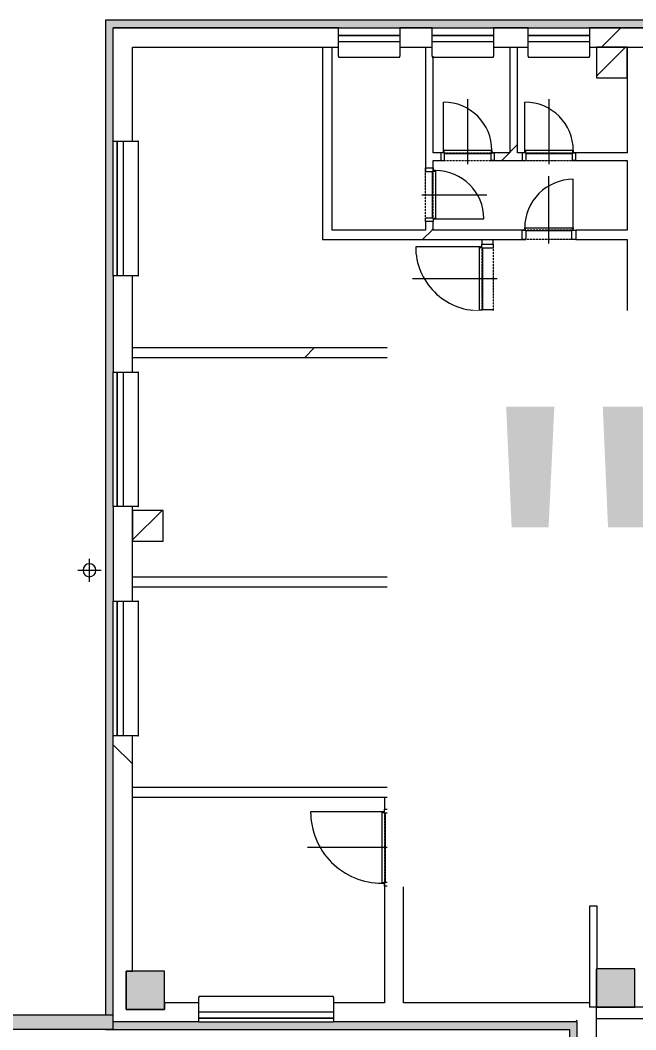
# Model space of a CAD drawing. Header units: millimetres. Extents: x -2861 to 222032, y -45352 to 20466.
# Drawn here: x 101659 to 109674, y -4239 to 8910 of the extents above; entities that cross this region are included whole.
import ezdxf

# ---------------------------------------------------------------- set-up
doc = ezdxf.new("R2010")
doc.units = ezdxf.units.MM
doc.linetypes.add('Čerchovaná se dvěma tečkami', pattern=[2.59, 1, -0.53, 0, -0.53, 0, -0.53])
for name, color, linetype, lineweight in [('A-DOOR', 31, 'Continuous', 13), ('A-DOOR-FRAM', 31, 'Continuous', 25), ('A-GENM', 13, 'Continuous', 13), ('A-GLAZ', 151, 'Continuous', 13), ('A-WALL', 113, 'Continuous', 13), ('A-WALL-PATT', 111, 'Continuous', 35), ('G-ANNO-TEXT', 231, 'Continuous', 9), ('P-PIPE', 3, 'Continuous', 13), ('P-PIPE-CNTR', 3, 'Continuous', 13), ('S-COLS', 52, 'Continuous', 13)]:
    doc.layers.add(name, color=color, linetype=linetype, lineweight=lineweight)
doc.styles.add('Arial_3', font='arial.ttf', dxfattribs={"height": 5000})
pattern_1 = [(45, (92359, 0), (-4242.6, 4242.6), [])]
pattern_2 = [(45, (92359, 0), (-7184, 7184), []), (45, (95233, 0), (-7184, 7184), []), (45, (100980, 0), (-4310.5, 10058), [4064, -2032, 67, -1965])]
pattern_3 = [(45, (92359, 0), (-7184.2, 7184.2), []), (45, (95233, -3e-12), (-7184.2, 7184.2), []), (45, (100980, -8e-12), (-4310.5, 10058), [4064, -2032, 67, -1965])]

# ---------------------------------------------------------------- blocks, each defined once
blk = doc.blocks.new('OKNO_2k_ - OKNO_2k_1750 x 1750-1963716-Mapka _ závislý 7')
at = {"layer": 'A-GLAZ', "lineweight": 9}
for p, q in [((-875, 126), (875, 126)), ((-875, 75), (-875, 126)), ((875, 75), (-875, 75)), ((-875, 75), (875, 75)), ((-875, -5), (-875, 75)), ((875, 126), (875, 75)), ((875, 75), (875, -5)), ((875, -5), (-875, -5))]:
    blk.add_line(p, q, dxfattribs=at)
blk = doc.blocks.new('OKNO_1k - OKNO_1k_800x900-2034288-Mapka _ závislý 7')
at = {"layer": 'A-GLAZ', "lineweight": 9}
for p, q in [((-400, 126), (400, 126)), ((-400, 25), (-400, 126)), ((400, 25), (-400, 25)), ((-400, 25), (400, 25)), ((-400, -55), (-400, 25)), ((400, 126), (400, 25)), ((400, 25), (400, -55)), ((400, -55), (-400, -55))]:
    blk.add_line(p, q, dxfattribs=at)
blk = doc.blocks.new('parapet s nosem_vnitní - parapet s nosem_vnitní-1280353-Mapka _ závislý 7')
at = {"layer": 'A-GENM', "lineweight": 9}
for p, q in [((-400, -190), (-400, 0)), ((400, 0), (400, -190)), ((-400, -190), (-400, -200)), ((-400, -200), (400, -200)), ((-400, -200), (400, -200)), ((400, -200), (400, -190))]:
    blk.add_line(p, q, dxfattribs=at)
blk = doc.blocks.new('OKNO_1k - OKNO_1k_800x900-2034289-Mapka _ závislý 7')
at = {"layer": 'A-GLAZ', "lineweight": 9}
for p, q in [((-400, 126), (400, 126)), ((-400, 25), (-400, 126)), ((400, 25), (-400, 25)), ((-400, 25), (400, 25)), ((-400, -55), (-400, 25)), ((400, 126), (400, 25)), ((400, 25), (400, -55)), ((400, -55), (-400, -55))]:
    blk.add_line(p, q, dxfattribs=at)
blk = doc.blocks.new('Betonový čtvercový sloup - 400 x 400-V125-Mapka _ závislý 7')
at = {"layer": 'S-COLS', "lineweight": 9}
h = blk.add_hatch(dxfattribs=at)
h.set_pattern_fill('FP_140', color=256, style=0, pattern_type=2)
h.set_pattern_definition([(45, (-16971, -2366), (-7184, 7184), []), (45, (-14098, -2366), (-7184, 7184), []), (45, (-8350, -2366), (-4311, 10058), [4064, -2032, 67, -1965])])
h.paths.add_polyline_path([(-200, -200), (200, -200), (200, 200), (-200, 200)])
for p, q in [((200, 200), (-200, 200)), ((-200, 200), (-200, -200)), ((200, -200), (200, 200)), ((-200, -200), (200, -200))]:
    blk.add_line(p, q, dxfattribs=at)
blk = doc.blocks.new('parapet s nosem_vnitní - parapet s nosem_vnitní-1501804-Mapka _ závislý 7')
at = {"layer": 'A-GENM', "lineweight": 9}
for p, q in [((-875, -190), (-875, 0)), ((875, 0), (875, -190)), ((-875, -190), (-875, -200)), ((-875, -200), (875, -200)), ((-875, -200), (875, -200)), ((875, -200), (875, -190))]:
    blk.add_line(p, q, dxfattribs=at)
blk = doc.blocks.new('DVERE_1k_oblozka - DD03_01_800x1970_koupelna-1549494-Mapka _ závislý 7')
at = {"layer": 'A-DOOR', "lineweight": 9}
for p, q in [((-450, 78), (-400, 78)), ((-450, -72), (-450, 78)), ((-400, 78), (-400, -72)), ((0, 128), (0, -972)), ((400, 78), (450, 78)), ((400, -72), (400, 78)), ((450, 78), (450, -72)), ((-400, -72), (-450, -72)), ((-415, -72), (-415, -932)), ((-415, -87), (-400, -87)), ((-415, -102), (-415, -87)), ((415, -102), (-415, -102)), ((-400, -62), (400, -62)), ((305, -102), (-305, -102)), ((450, -72), (400, -72)), ((400, -87), (415, -87)), ((415, -102), (415, -72)), ((415, -87), (415, -102))]:
    blk.add_line(p, q, dxfattribs=at)
at = {"layer": 'A-DOOR', "linetype": 'Čerchovaná se dvěma tečkami', "lineweight": 9}
for p, q in [((-400, 78), (400, 78)), ((-400, -72), (400, -72))]:
    blk.add_line(p, q, dxfattribs=at)
at = {"layer": 'A-DOOR', "lineweight": 9}
blk.add_arc((-415, -102), 830, 270, 0, dxfattribs=at)
at = {"layer": 'A-DOOR-FRAM', "lineweight": 9}
for p, q in [((-450, 78), (-400, 78)), ((-400, 78), (-400, -72)), ((400, -72), (400, 78)), ((450, 78), (400, 78)), ((-400, -72), (-450, -72)), ((400, -72), (450, -72))]:
    blk.add_line(p, q, dxfattribs=at)
blk = doc.blocks.new('DVERE_1k_oblozka - DD03_01_600x1970_koupelna-1940558-Mapka _ závislý 7')
at = {"layer": 'A-DOOR', "lineweight": 9}
for p, q in [((-350, 65), (-300, 65)), ((-350, -60), (-350, 65)), ((-300, 65), (-300, -60)), ((0, 115), (0, -760)), ((300, 65), (350, 65)), ((300, -60), (300, 65)), ((350, 65), (350, -60)), ((-300, -60), (-350, -60)), ((-315, -60), (-315, -720)), ((-315, -75), (-300, -75)), ((-315, -90), (-315, -75)), ((315, -90), (-315, -90)), ((-300, -50), (300, -50)), ((205, -90), (-205, -90)), ((350, -60), (300, -60)), ((300, -75), (315, -75)), ((315, -90), (315, -60)), ((315, -75), (315, -90))]:
    blk.add_line(p, q, dxfattribs=at)
at = {"layer": 'A-DOOR', "linetype": 'Čerchovaná se dvěma tečkami', "lineweight": 9}
for p, q in [((-300, 65), (300, 65)), ((-300, -60), (300, -60))]:
    blk.add_line(p, q, dxfattribs=at)
at = {"layer": 'A-DOOR', "lineweight": 9}
blk.add_arc((-315, -90), 630, 270, 0, dxfattribs=at)
at = {"layer": 'A-DOOR-FRAM', "lineweight": 9}
for p, q in [((-350, 65), (-300, 65)), ((-300, 65), (-300, -60)), ((300, -60), (300, 65)), ((350, 65), (300, 65)), ((-300, -60), (-350, -60)), ((300, -60), (350, -60))]:
    blk.add_line(p, q, dxfattribs=at)
blk = doc.blocks.new('DVERE_1k_oblozka - DD03_01_600x1970_koupelna-1549500-Mapka _ závislý 7')
at = {"layer": 'A-DOOR', "lineweight": 9}
for p, q in [((-315, 47), (-315, 707)), ((0, -103), (0, 747)), ((-300, 47), (-350, 47)), ((-350, 47), (-350, -53)), ((315, 77), (-315, 77)), ((-315, 77), (-315, 62)), ((-315, 62), (-300, 62)), ((-300, -53), (-300, 47)), ((-300, 37), (300, 37)), ((205, 77), (-205, 77)), ((300, 62), (315, 62)), ((350, 47), (300, 47)), ((300, 47), (300, -53)), ((315, 62), (315, 77)), ((315, 77), (315, 47)), ((350, -53), (350, 47)), ((-350, -53), (-300, -53)), ((300, -53), (350, -53))]:
    blk.add_line(p, q, dxfattribs=at)
at = {"layer": 'A-DOOR', "linetype": 'Čerchovaná se dvěma tečkami', "lineweight": 9}
for p, q in [((-300, 47), (300, 47)), ((-300, -53), (300, -53))]:
    blk.add_line(p, q, dxfattribs=at)
at = {"layer": 'A-DOOR', "lineweight": 9}
blk.add_arc((-315, 77), 630, 360, 90, dxfattribs=at)
at = {"layer": 'A-DOOR-FRAM', "lineweight": 9}
for p, q in [((-300, 47), (-350, 47)), ((-300, -53), (-300, 47)), ((300, 47), (300, -53)), ((300, 47), (350, 47)), ((-350, -53), (-300, -53)), ((350, -53), (300, -53))]:
    blk.add_line(p, q, dxfattribs=at)
blk = doc.blocks.new('DVERE_1k_oblozka - DD03_01_600x1970_koupelna-1549499-Mapka _ závislý 7')
at = {"layer": 'A-DOOR', "lineweight": 9}
for p, q in [((-350, 53), (-300, 53)), ((-350, -47), (-350, 53)), ((-300, 53), (-300, -47)), ((0, 103), (0, -747)), ((300, 53), (350, 53)), ((300, -47), (300, 53)), ((350, 53), (350, -47)), ((-300, -47), (-350, -47)), ((-315, -47), (-315, -707)), ((-315, -62), (-300, -62)), ((-315, -77), (-315, -62)), ((315, -77), (-315, -77)), ((-300, -37), (300, -37)), ((205, -77), (-205, -77)), ((350, -47), (300, -47)), ((300, -62), (315, -62)), ((315, -77), (315, -47)), ((315, -62), (315, -77))]:
    blk.add_line(p, q, dxfattribs=at)
at = {"layer": 'A-DOOR', "linetype": 'Čerchovaná se dvěma tečkami', "lineweight": 9}
for p, q in [((-300, 53), (300, 53)), ((-300, -47), (300, -47))]:
    blk.add_line(p, q, dxfattribs=at)
at = {"layer": 'A-DOOR', "lineweight": 9}
blk.add_arc((-315, -77), 630, 270, 0, dxfattribs=at)
at = {"layer": 'A-DOOR-FRAM', "lineweight": 9}
for p, q in [((-350, 53), (-300, 53)), ((-300, 53), (-300, -47)), ((300, -47), (300, 53)), ((350, 53), (300, 53)), ((-300, -47), (-350, -47)), ((300, -47), (350, -47))]:
    blk.add_line(p, q, dxfattribs=at)
blk = doc.blocks.new('DVERE_1k_oblozka - DD03_01_800x1970_koupelna-1941344-Mapka _ závislý 7')
at = {"layer": 'A-DOOR', "lineweight": 9}
for p, q in [((0, 178), (0, -1022)), ((-450, 128), (-400, 128)), ((-450, -122), (-450, 128)), ((-400, 128), (-400, -122)), ((400, 128), (450, 128)), ((400, -122), (400, 128)), ((450, 128), (450, -122)), ((-400, -122), (-450, -122)), ((-415, -122), (-415, -982)), ((-400, -112), (400, -112)), ((450, -122), (400, -122)), ((415, -152), (415, -122)), ((-415, -137), (-400, -137)), ((-415, -152), (-415, -137)), ((415, -152), (-415, -152)), ((305, -152), (-305, -152)), ((400, -137), (415, -137)), ((415, -137), (415, -152))]:
    blk.add_line(p, q, dxfattribs=at)
at = {"layer": 'A-DOOR', "linetype": 'Čerchovaná se dvěma tečkami', "lineweight": 9}
for p, q in [((-400, 128), (400, 128)), ((-400, -122), (400, -122))]:
    blk.add_line(p, q, dxfattribs=at)
at = {"layer": 'A-DOOR', "lineweight": 9}
blk.add_arc((-415, -152), 830, 270, 0, dxfattribs=at)
at = {"layer": 'A-DOOR-FRAM', "lineweight": 9}
for p, q in [((-450, 128), (-400, 128)), ((-400, 128), (-400, -122)), ((400, -122), (400, 128)), ((450, 128), (400, 128)), ((-400, -122), (-450, -122)), ((400, -122), (450, -122))]:
    blk.add_line(p, q, dxfattribs=at)
blk = doc.blocks.new('DVERE_1k_oblozka - DD03_01_900x1970-1941784-Mapka _ závislý 7')
at = {"layer": 'A-DOOR', "lineweight": 9}
for p, q in [((0, 178), (0, -1122)), ((-500, 128), (-450, 128)), ((-500, -122), (-500, 128)), ((-450, 128), (-450, -122)), ((450, 128), (500, 128)), ((450, -122), (450, 128)), ((500, 128), (500, -122)), ((-450, -122), (-500, -122)), ((-465, -122), (-465, -1082)), ((-450, -112), (450, -112)), ((500, -122), (450, -122)), ((465, -152), (465, -122)), ((-465, -137), (-450, -137)), ((-465, -152), (-465, -137)), ((465, -152), (-465, -152)), ((355, -152), (-355, -152)), ((450, -137), (465, -137)), ((465, -137), (465, -152))]:
    blk.add_line(p, q, dxfattribs=at)
at = {"layer": 'A-DOOR', "linetype": 'Čerchovaná se dvěma tečkami', "lineweight": 9}
for p, q in [((-450, 128), (450, 128)), ((-450, -122), (450, -122))]:
    blk.add_line(p, q, dxfattribs=at)
at = {"layer": 'A-DOOR', "lineweight": 9}
blk.add_arc((-465, -152), 930, 270, 0, dxfattribs=at)
at = {"layer": 'A-DOOR-FRAM', "lineweight": 9}
for p, q in [((-500, 128), (-450, 128)), ((-450, 128), (-450, -122)), ((450, -122), (450, 128)), ((500, 128), (450, 128)), ((-450, -122), (-500, -122)), ((450, -122), (500, -122))]:
    blk.add_line(p, q, dxfattribs=at)
blk = doc.blocks.new('DVERE_1k_oblozka - DD03_01_800x1970_koupelna-2042788-Mapka _ závislý 7')
at = {"layer": 'A-DOOR', "lineweight": 9}
for p, q in [((0, -78), (0, 922)), ((-415, 22), (-415, 882)), ((-400, 22), (-450, 22)), ((-450, 22), (-450, -28)), ((415, 52), (-415, 52)), ((-415, 52), (-415, 37)), ((-415, 37), (-400, 37)), ((-400, -28), (-400, 22)), ((-400, 12), (400, 12)), ((305, 52), (-305, 52)), ((400, 37), (415, 37)), ((450, 22), (400, 22)), ((400, 22), (400, -28)), ((415, 37), (415, 52)), ((415, 52), (415, 22)), ((450, -28), (450, 22)), ((-450, -28), (-400, -28)), ((400, -28), (450, -28))]:
    blk.add_line(p, q, dxfattribs=at)
at = {"layer": 'A-DOOR', "linetype": 'Čerchovaná se dvěma tečkami', "lineweight": 9}
for p, q in [((-400, 22), (400, 22)), ((-400, -28), (400, -28))]:
    blk.add_line(p, q, dxfattribs=at)
at = {"layer": 'A-DOOR', "lineweight": 9}
blk.add_arc((-415, 52), 830, 360, 90, dxfattribs=at)
at = {"layer": 'A-DOOR-FRAM', "lineweight": 9}
for p, q in [((-400, 22), (-450, 22)), ((-400, -28), (-400, 22)), ((400, 22), (400, -28)), ((400, 22), (450, 22)), ((-450, -28), (-400, -28)), ((450, -28), (400, -28))]:
    blk.add_line(p, q, dxfattribs=at)

msp = doc.modelspace()

# ---------------------------------------------------------------- hatches: boundary and pattern name
at = {"layer": 'A-WALL-PATT', "lineweight": 9}
h = msp.add_hatch(color=256, dxfattribs=at)
h.paths.add_polyline_path([(118791.2, 8810.3), (118791.2, 8910.3), (113261.9, 8910.3), (113261.9, 8810.3), (118691.2, 8810.3)])
h.paths.add_polyline_path([(102771.2, 8810.3), (111461.9, 8810.3), (111461.9, 8910.3), (102771.2, 8910.3)])
for color, points in [(256, [(102771.2, -4049.7), (102871.2, -4049.7), (102871.2, 8810.3), (102771.2, 8810.3), (102771.2, -3886.1)]), (256, [(102871.2, -4229.7), (102871.2, -4049.7), (101565.6, -4049.7), (101566.7, -4229.7), (102771.2, -4229.7)]), (256, [(107686.9, -4236.1), (108811.9, -4229.7), (108811.9, -4136.1), (102871.2, -4136.1), (102871.2, -4236.1), (103579.3, -4236.1)]), (41, [(108811.9, -16143.3), (108911.9, -16143.3), (108911.9, -4136.1), (108811.9, -4136.1), (108811.9, -14722.4)])]:
    msp.add_hatch(color=color, dxfattribs=at).paths.add_polyline_path(points)
h = msp.add_hatch(dxfattribs=at)
h.set_pattern_fill('FP_91', color=256, angle=-315, style=0, pattern_type=2)
h.set_pattern_definition([(225, (109478, 8810), (5747.4, -5747.4), []), (180, (100320, 6118), (-5747.4, -5747.4), [1016, -10478.7]), (225, (99304, 6118), (5747.4, -5747.4), [1016, -7112]), (270, (98586, 5400), (5747.4, -5747.4), [1016, -10478.7]), (315, (98586, 4384), (5747.4, 5747.4), [1016, -7112]), (180, (100320, 3665.3), (-5747.4, -5747.4), [1016, -10478.7]), (225, (101039, 4384), (5747.4, -5747.4), [1016, -7112]), (270, (101038.7, 5400), (5747.4, -5747.4), [1016, -10478.7]), (315, (100320, 6118), (5747.4, 5747.4), [1016, -7112]), (225, (97657, 2736.5), (5747.4, -5747.4), [2032, -6096])])
h.paths.add_polyline_path([(118441.2, 8560.3), (118691.2, 8560.3), (118691.2, 8810.3), (116402.6, 8810.3), (116402.6, 8560.3), (116824.8, 8560.3)])
h.paths.add_polyline_path([(103121.2, 8560.3), (105801.7, 8560.3), (105801.7, 8810.3), (102871.2, 8810.3), (102871.2, 8560.3)])
h.paths.add_polyline_path([(107021.7, 8560.3), (107021.7, 8810.3), (106601.7, 8810.3), (106601.7, 8560.3), (106936.3, 8560.3)])
h.paths.add_polyline_path([(114126.3, 8560.3), (115602.6, 8560.3), (115602.6, 8810.3), (113261.9, 8810.3), (113261.9, 8560.3)])
h.paths.add_polyline_path([(107821.7, 8560.3), (108271.7, 8577.6), (108271.7, 8810.3), (107821.7, 8810.3), (107821.7, 8604.7)])
h.paths.add_polyline_path([(109071.7, 8560.3), (111461.9, 8560.3), (111461.9, 8810.3), (109071.7, 8810.3), (109071.7, 8630.3)])
h = msp.add_hatch(dxfattribs=at)
h.set_pattern_fill('FP_90', color=256, angle=45, style=0, pattern_type=2)
h.set_pattern_definition([(315, (102871, -536.6), (5747.4, 5747.4), []), (270, (105563.3, -9694.5), (5747.4, -5747.4), [1016, -10478.7]), (315, (105563, -10710.5), (5747.4, 5747.4), [1016, -7112]), (0, (106282, -11429), (5747.4, 5747.4), [1016, -10478.7]), (45, (107298, -11429), (-5747.4, 5747.4), [1016, -7112]), (270, (108016, -9694.5), (5747.4, -5747.4), [1016, -10478.7]), (315, (107298, -8976), (5747.4, 5747.4), [1016, -7112]), (0, (106282, -8976), (5747.4, 5747.4), [1016, -10478.7]), (45, (105563, -9694.5), (-5747.4, 5747.4), [1016, -7112]), (315, (108945, -12358), (5747.4, 5747.4), [2032, -6096])])
h.paths.add_polyline_path([(102871.2, -3886.1), (103037.7, -3886.1), (103037.7, -3474), (103121.2, -3474), (103121.2, -408.1), (102871.2, -408.1), (102871.2, -3474)])
h.paths.add_polyline_path([(103001.2, 1341.9), (103121.2, 1341.9), (103119, 2577.8), (102871.2, 2577.8), (102871.2, 1341.9), (102921.2, 1341.9)])
h.paths.add_polyline_path([(103046.5, 4327.8), (103121.2, 4327.8), (103121.2, 5582.8), (102871.2, 5582.8), (102871.2, 4327.8), (103001.2, 4327.8)])
h.paths.add_polyline_path([(102921.2, 7332.8), (103121.2, 7332.8), (103121.2, 8560.3), (102871.2, 8560.3), (102871.2, 7332.8)])
h = msp.add_hatch(dxfattribs=at)
h.set_pattern_fill('FP_73', color=256, style=0, pattern_type=2)
h.set_pattern_definition(pattern_1)
h.paths.add_polyline_path([(106936.3, 6177.3), (107036.3, 6177.3), (107036.3, 6287.3), (106936.3, 6287.3)])
h.paths.add_polyline_path([(106936.3, 6987.3), (107036.3, 6987.3), (107021.7, 8560.3), (106936.3, 8560.3), (106936.3, 7987.6)])
h = msp.add_hatch(dxfattribs=at)
h.set_pattern_fill('FP_73', color=256, style=0, pattern_type=2)
h.set_pattern_definition(pattern_1)
h.paths.add_polyline_path([(108134.8, 7183.7), (108134.8, 8560.3), (108034.8, 8560.3), (108034.8, 7183.7)])
h = msp.add_hatch(dxfattribs=at)
h.set_pattern_fill('FP_73', color=256, style=0, pattern_type=2)
h.set_pattern_definition(pattern_1)
h.paths.add_polyline_path([(108194.8, 7083.7), (108194.8, 7183.7), (107834.8, 7183.7), (107834.8, 7083.7)])
h.paths.add_polyline_path([(107036.3, 7083.7), (107134.8, 7083.7), (107134.8, 7183.7), (107036.3, 7183.7)])
h.paths.add_polyline_path([(109560.5, 7083.7), (109560.5, 7183.7), (108894.8, 7183.7), (108894.8, 7083.7)])
h = msp.add_hatch(dxfattribs=at)
h.set_pattern_fill('FP_73', color=256, style=0, pattern_type=2)
h.set_pattern_definition(pattern_1)
h.paths.add_polyline_path([(108192.8, 6052.3), (108192.8, 6177.3), (105593.8, 6177.3), (105593.8, 6052.3), (107817.8, 6052.3)])
h.paths.add_polyline_path([(108892.8, 6052.3), (109560.5, 6052.3), (109560.5, 6177.3), (108892.8, 6177.3)])
h = msp.add_hatch(dxfattribs=at)
h.set_pattern_fill('FP_152', color=256, angle=45, style=0, pattern_type=2)
h.set_pattern_definition([(135, (107818, 4856), (-5747, -5747), []), (90, (105125.6, 14014), (-5747.4, 5747.4), [1016, -10478.7]), (135, (105126, 15030), (-5747.4, -5747.4), [1016, -7112]), (180, (104407, 15748.4), (-5747.4, -5747.4), [1016, -10478.7]), (225, (103391, 15748), (5747.4, -5747.4), [1016, -7112]), (90, (102673, 14014), (-5747.4, 5747.4), [1016, -10478.7]), (135, (103391, 13295.5), (-5747.4, -5747.4), [1016, -7112]), (180, (104407, 13295.5), (-5747.4, -5747.4), [1016, -10478.7]), (225, (105126, 14014), (5747.4, -5747.4), [1016, -7112]), (135, (101744, 16677), (-5747.4, -5747.4), [2032, -6096])])
h.paths.add_polyline_path([(107567.8, -1083.3), (107817.8, -1083.3), (107817.8, 1.7), (107567.8, 1.7)])
h.paths.add_polyline_path([(107567.8, 901.7), (107817.8, 901.7), (107817.8, 3076.7), (107567.8, 3076.7), (107567.8, 1174.6)])
h.paths.add_polyline_path([(107686.9, 3976.7), (107817.8, 3976.7), (107817.8, 5048), (107567.8, 5048), (107567.8, 3976.7)])
h = msp.add_hatch(dxfattribs=at)
h.set_pattern_fill('FP_73', color=256, style=0, pattern_type=2)
h.set_pattern_definition(pattern_1)
h.paths.add_polyline_path([(103121.2, 4519.2), (107567.8, 4519.2), (107567.8, 4644.2), (103121.2, 4644.2)])
h = msp.add_hatch(dxfattribs=at)
h.set_pattern_fill('FP_78', color=256, angle=45, style=0, pattern_type=2)
h.set_pattern_definition([(45, (92359, 0), (-7184, 7184), []), (45, (95233, -3e-12), (-7184, 7184), []), (45, (100980, -7e-12), (-4311, 10058), [4064, -2032, 67, -1965])])
h.paths.add_polyline_path([(109037.8, -1150.8), (109087.8, -1150.8), (109087.8, 2919.2), (109037.8, 2919.2), (109037.8, 1174.6)])
h = msp.add_hatch(dxfattribs=at)
h.set_pattern_fill('FP_79', color=256, angle=45, style=0, pattern_type=2)
h.set_pattern_definition(pattern_3)
h.paths.add_polyline_path([(120972.6, 2869.2), (121582.6, 2869.2), (121582.6, 2919.2), (120972.6, 2919.2)])
h.paths.add_polyline_path([(109087.8, 2869.2), (111722, 2869.2), (111722, 2919.2), (109087.8, 2919.2)])
h.paths.add_polyline_path([(117884.1, 2869.2), (117884.1, 2919.2), (116824.1, 2919.2), (116824.1, 2869.2), (117389.1, 2869.2)])
h.paths.add_polyline_path([(119972.6, 2869.2), (119972.6, 2919.2), (118884.1, 2919.2), (118884.1, 2869.2), (119469.1, 2869.2)])
h.paths.add_polyline_path([(114652, 2869.2), (115824.1, 2869.2), (115824.1, 2919.2), (114652, 2919.2)])
h.paths.add_polyline_path([(112622, 2869.2), (113752, 2869.2), (113752, 2919.2), (112622, 2919.2)])
h = msp.add_hatch(dxfattribs=at)
h.set_pattern_fill('FP_79', color=256, angle=45, style=0, pattern_type=2)
h.set_pattern_definition(pattern_3)
h.paths.add_polyline_path([(109087.8, -1200.8), (109087.8, -1150.8), (108937.8, -1150.8), (108937.8, -1200.8), (109037.8, -1200.8)])
h.paths.add_polyline_path([(107817.8, -1200.8), (108037.8, -1200.8), (108037.8, -1150.8), (107817.8, -1150.8)])
h = msp.add_hatch(dxfattribs=at)
h.set_pattern_fill('FP_153', color=256, angle=45, style=0, pattern_type=2)
h.set_pattern_definition([(135, (106650, 326.5), (-5747, -5747), []), (90, (103958, 9484.4), (-5747.4, 5747.4), [1016, -10478.7]), (135, (103958, 10500), (-5747.4, -5747.4), [1016, -7112]), (180, (103239.7, 11219), (-5747.4, -5747.4), [1016, -10478.7]), (225, (102224, 11219), (5747.4, -5747.4), [1016, -7112]), (90, (101505, 9484.4), (-5747.4, 5747.4), [1016, -10478.7]), (135, (102224, 8766), (-5747.4, -5747.4), [1016, -7112]), (180, (103239.7, 8766), (-5747.4, -5747.4), [1016, -10478.7]), (225, (103958, 9484), (5747.4, -5747.4), [1016, -7112]), (135, (100576.4, 12148), (-5747.4, -5747.4), [2032, -6096])])
h.paths.add_polyline_path([(106650.3, -3886.1), (106650.3, -2365.8), (106400.3, -2365.8), (106400.3, -3886.1)])
h.paths.add_polyline_path([(106400.3, -1365.8), (106650.3, -1365.8), (106650.3, -1208.3), (106400.3, -1208.3)])
h = msp.add_hatch(dxfattribs=at)
h.set_pattern_fill('FP_89', color=256, angle=45, style=0, pattern_type=2)
h.set_pattern_definition([(45, (108890, -4136), (-5747, 5747), []), (8e-14, (118048, -1444), (5747.4, 5747.4), [1016, -10478.7]), (45, (119064, -1444), (-5747.4, 5747.4), [1016, -7112]), (90, (119782.6, -725.6), (-5747.4, 5747.4), [1016, -10478.7]), (135, (119783, 290.4), (-5747.4, -5747.4), [1016, -7112]), (8e-14, (118048, 1009), (5747.4, 5747.4), [1016, -10478.7]), (45, (117330, 290.4), (-5747.4, 5747.4), [1016, -7112]), (90, (117330, -725.6), (-5747.4, 5747.4), [1016, -10478.7]), (135, (118048, -1444), (-5747.4, -5747.4), [1016, -7112]), (45, (120711.4, 1938), (-5747.4, 5747.4), [2032, -6096])])
h.paths.add_polyline_path([(108811.9, -4136.1), (108911.9, -4136.1), (108911.9, -3886.1), (105736.2, -3906.5), (105736.2, -4136.1), (107686.9, -4136.1)])
h.paths.add_polyline_path([(103537.7, -4136.1), (103986.2, -4136.1), (103986.2, -3886.1), (103537.7, -3886.1), (103537.7, -3974), (103037.7, -3974), (103037.7, -3886.1), (102871.2, -3886.1), (102871.2, -4136.1), (103037.7, -4136.1)])
h = msp.add_hatch(dxfattribs=at)
h.set_pattern_fill('FP_80', color=256, angle=45, style=0, pattern_type=2)
h.set_pattern_definition([(315, (108912, -12888), (5747, 5747), []), (270, (111604, -22046.3), (5747.4, -5747.4), [1016, -10478.7]), (315, (111604, -23062), (5747.4, 5747.4), [1016, -7112]), (1e-13, (112322.5, -23781), (5747.4, 5747.4), [1016, -10478.7]), (45, (113338.5, -23781), (-5747.4, 5747.4), [1016, -7112]), (270, (114057, -22046.3), (5747.4, -5747.4), [1016, -10478.7]), (315, (113338.5, -21328), (5747.4, 5747.4), [1016, -7112]), (1e-13, (112322.5, -21328), (5747.4, 5747.4), [1016, -10478.7]), (45, (111604, -22046), (-5747.4, 5747.4), [1016, -7112]), (315, (114986, -24709.6), (5747.4, 5747.4), [2032, -6096])])
h.paths.add_polyline_path([(108911.9, -16143.3), (109161.9, -16143.3), (109161.9, -13593.3), (108911.9, -13593.3), (108911.9, -14722.4)])
h.paths.add_polyline_path([(109041.9, -11193.3), (109161.9, -11193.3), (109142, -9943.3), (108911.9, -9943.3), (108911.9, -11193.3), (108961.9, -11193.3)])
h.paths.add_polyline_path([(109041.9, -7543.3), (109161.9, -7543.3), (109161.9, -3943.4), (109071.9, -3943.4), (109071.9, -3886.1), (108911.9, -3886.1), (108911.9, -7543.3), (108961.9, -7543.3)])
h = msp.add_hatch(dxfattribs=at)
h.set_pattern_fill('FP_73', color=256, style=0, pattern_type=2)
h.set_pattern_definition(pattern_1)
h.paths.add_polyline_path([(113848.3, -4093.4), (115569.5, -4093.4), (115569.5, -3956.1), (109161.9, -3943.4), (109161.9, -4093.4), (111794.5, -4093.4)])
at = {"layer": 'S-COLS', "lineweight": 9}
h = msp.add_hatch(dxfattribs=at)
h.set_pattern_fill('FP_130', color=256, style=0, pattern_type=2)
h.set_pattern_definition(pattern_2)
h.paths.add_polyline_path([(109160.5, 8160.3), (109560.5, 8160.3), (109560.5, 8560.3), (109160.5, 8560.3)])
h = msp.add_hatch(dxfattribs=at)
h.set_pattern_fill('FP_130', color=256, style=0, pattern_type=2)
h.set_pattern_definition(pattern_2)
h.paths.add_polyline_path([(103521.2, 2125.9), (103521.2, 2525.9), (103121.2, 2525.9), (103121.2, 2125.9)])
at = {"layer": 'S-COLS'}
for points in [[(103537.7, -3974), (103537.7, -3474), (103037.7, -3474), (103037.7, -3974), (103121.2, -3974)], [(109171.9, -3943.4), (109661.9, -3943.4), (109661.9, -3443.4), (109161.9, -3443.4), (109161.9, -3943.4)]]:
    msp.add_hatch(color=256, dxfattribs=at).paths.add_polyline_path(points)

# ---------------------------------------------------------------- linework, layer by layer
at = {"layer": 'A-WALL', "lineweight": 9}
for p, q in [((111461.9, 8910.3), (102771.2, 8910.3)), ((102771.2, 8910.3), (102771.2, -4049.7)), ((102871.2, 8810.3), (105801.7, 8810.3)), ((105801.7, 8810.3), (102871.2, 8810.3)), ((102871.2, 7332.8), (102871.2, 8810.3)), ((106601.7, 8810.3), (107021.7, 8810.3)), ((107021.7, 8810.3), (106601.7, 8810.3)), ((107821.7, 8810.3), (108271.7, 8810.3)), ((108271.7, 8810.3), (107821.7, 8810.3)), ((109071.7, 8810.3), (111461.9, 8810.3)), ((111461.9, 8810.3), (109071.7, 8810.3)), ((103121.2, 7332.8), (103121.2, 8560.3)), ((103121.2, 8560.3), (105801.7, 8560.3)), ((105593.8, 8560.3), (105593.8, 6052.3)), ((105718.8, 6177.3), (105718.8, 8560.3)), ((106601.7, 8560.3), (107021.7, 8560.3)), ((106936.3, 8560.3), (106936.3, 6987.3)), ((107821.7, 8560.3), (108271.7, 8560.3)), ((108034.8, 8560.3), (108034.8, 7183.7)), ((108134.8, 7183.7), (108134.8, 8560.3)), ((109071.7, 8560.3), (110980.5, 8560.3)), ((109560.5, 8560.3), (109560.5, 7183.7)), ((107036.3, 7183.7), (107036.3, 8440.3)), ((107134.8, 7183.7), (107036.3, 7183.7)), ((108034.8, 7183.7), (107834.8, 7183.7)), ((108194.8, 7183.7), (108134.8, 7183.7)), ((109560.5, 7183.7), (108894.8, 7183.7)), ((107036.3, 7083.7), (107134.8, 7083.7)), ((107036.3, 6987.3), (107036.3, 7083.7)), ((107834.8, 7083.7), (108194.8, 7083.7)), ((108894.8, 7083.7), (109560.5, 7083.7)), ((109560.5, 7083.7), (109560.5, 6177.3)), ((106936.3, 6287.3), (106936.3, 6177.3)), ((107036.3, 6177.3), (107036.3, 6287.3)), ((105593.8, 6052.3), (108192.8, 6052.3)), ((106936.3, 6177.3), (105718.8, 6177.3)), ((108192.8, 6177.3), (107036.3, 6177.3)), ((107667.8, 6052.3), (107667.8, 5993)), ((107817.8, 5993), (107817.8, 6052.3)), ((109560.5, 6177.3), (108892.8, 6177.3)), ((108892.8, 6052.3), (109560.5, 6052.3)), ((109560.5, 6052.3), (109560.5, 4725.3)), ((102871.2, 5582.8), (102871.2, 4327.8)), ((103121.2, 4327.8), (103121.2, 5582.8)), ((107567.8, 5048), (107567.8, 3976.7)), ((107567.8, 5048), (107817.8, 5048)), ((107667.8, 5093), (107667.8, 5048)), ((107817.8, 3976.7), (107817.8, 5093)), ((107567.8, 4644.2), (103121.2, 4644.2)), ((109560.5, 4725.3), (109685.5, 4725.3)), ((103121.2, 4519.2), (107567.8, 4519.2)), ((107567.8, 3076.7), (107567.8, 901.7)), ((107817.8, 901.7), (107817.8, 3076.7)), ((109037.8, 2919.2), (109037.8, -1150.8)), ((111722, 2919.2), (109037.8, 2919.2)), ((109087.8, -1200.8), (109087.8, 2869.2)), ((109087.8, 2869.2), (111109.8, 2869.2)), ((102871.2, 2577.8), (102871.2, 1341.9)), ((103121.2, 1341.9), (103121.2, 2577.8)), ((107567.8, 1656.7), (103121.2, 1656.7)), ((103121.2, 1531.7), (107567.8, 1531.7)), ((107567.8, 1.7), (107567.8, -1083.3)), ((107817.8, -1208.3), (107817.8, 1.7)), ((102871.2, -4229.7), (102871.2, -408.1)), ((103121.2, -3474), (103121.2, -408.1)), ((107817.8, -1083.3), (103121.2, -1083.3)), ((108037.8, -1150.8), (107817.8, -1150.8)), ((109037.8, -1150.8), (108937.8, -1150.8)), ((103121.2, -1208.3), (107817.8, -1208.3)), ((106400.3, -1208.3), (106400.3, -1365.8)), ((106650.3, -1365.8), (106650.3, -1208.3)), ((107817.8, -1200.8), (108037.8, -1200.8)), ((108937.8, -1200.8), (109087.8, -1200.8)), ((106400.3, -2365.8), (106400.3, -3886.1)), ((106650.3, -3886.1), (106650.3, -2365.8)), ((109171.9, -2628.4), (109071.9, -2628.4)), ((109071.9, -2628.4), (109071.9, -3943.4)), ((109171.9, -3443.4), (109171.9, -2628.4)), ((103037.7, -3974), (103037.7, -3474)), ((103037.7, -3474), (103121.2, -3474)), ((109161.9, -7543.3), (109161.9, -3443.4)), ((109161.9, -3443.4), (109171.9, -3443.4)), ((103986.2, -3886.1), (103537.7, -3886.1)), ((103537.7, -3886.1), (103537.7, -3974)), ((106400.3, -3886.1), (105736.2, -3886.1)), ((109071.9, -3886.1), (106650.3, -3886.1)), ((114974.8, -3943.4), (109071.9, -3943.4)), ((102871.2, -4049.7), (101565.6, -4049.7)), ((103537.7, -3974), (103037.7, -3974)), ((103986.2, -4136.1), (102871.2, -4136.1)), ((108911.9, -4136.1), (105736.2, -4136.1)), ((109161.9, -4093.4), (115569.5, -4093.4)), ((101566.7, -4229.7), (102871.2, -4229.7)), ((102771.2, -4229.7), (102771.2, -4236.1)), ((102771.2, -4236.1), (108811.9, -4236.1))]:
    msp.add_line(p, q, dxfattribs=at)
at = {"layer": 'A-WALL', "color": 2, "lineweight": 9}
for p, q in [((108911.9, -7543.3), (108911.9, -4136.1)), ((108811.9, -4236.1), (108811.9, -16143.3))]:
    msp.add_line(p, q, dxfattribs=at)
at = {"layer": 'P-PIPE', "lineweight": 9}
for start, end in [(0, 180), (180, 360)]:
    msp.add_arc((102561.2, 1746.6), 84.1, start, end, dxfattribs=at)
at = {"layer": 'P-PIPE-CNTR', "lineweight": 9}
for p, q in [((102561.2, 1596.6), (102561.2, 1896.6)), ((102411.2, 1746.6), (102711.2, 1746.6))]:
    msp.add_line(p, q, dxfattribs=at)
at = {"layer": 'S-COLS', "lineweight": 9}
for p, q in [((109560.5, 8560.3), (109160.5, 8560.3)), ((109160.5, 8560.3), (109160.5, 8160.3)), ((109560.5, 8160.3), (109560.5, 8560.3)), ((109160.5, 8160.3), (109560.5, 8160.3)), ((103521.2, 2525.9), (103121.2, 2525.9)), ((103121.2, 2525.9), (103121.2, 2125.9)), ((103521.2, 2125.9), (103521.2, 2525.9)), ((103121.2, 2125.9), (103521.2, 2125.9)), ((103121.2, -3474), (103037.7, -3474)), ((103037.7, -3474), (103037.7, -3886.1)), ((103537.7, -3474), (103121.2, -3474)), ((103537.7, -3886.1), (103537.7, -3474)), ((109171.9, -3443.4), (109161.9, -3443.4)), ((109161.9, -3443.4), (109161.9, -3943.4)), ((109661.9, -3443.4), (109171.9, -3443.4)), ((109661.9, -3943.4), (109661.9, -3443.4)), ((103037.7, -3886.1), (103037.7, -3974)), ((103537.7, -3974), (103537.7, -3886.1)), ((109161.9, -3943.4), (109661.9, -3943.4)), ((103037.7, -3974), (103537.7, -3974))]:
    msp.add_line(p, q, dxfattribs=at)

# ---------------------------------------------------------------- block references
at = {"layer": 'A-DOOR', "lineweight": 9}
for name, p in [('DVERE_1k_oblozka - DD03_01_600x1970_koupelna-1549500-Mapka _ závislý 7', (107484.8, 7136.5)), ('DVERE_1k_oblozka - DD03_01_600x1970_koupelna-1549500-Mapka _ závislý 7', (108544.8, 7136.5)), ('DVERE_1k_oblozka - DD03_01_800x1970_koupelna-2042788-Mapka _ závislý 7', (108487.8, -1173))]:
    msp.add_blockref(name, p, dxfattribs=at)
for name, p, rotation in [('DVERE_1k_oblozka - DD03_01_600x1970_koupelna-1549499-Mapka _ závislý 7', (106989.1, 6637.3), 89.9999999999999), ('DVERE_1k_oblozka - DD03_01_600x1970_koupelna-1940558-Mapka _ závislý 7', (108542.8, 6117.7), 180), ('DVERE_1k_oblozka - DD03_01_800x1970_koupelna-1549494-Mapka _ závislý 7', (107739.9, 5543), 269.9999999999999), ('DVERE_1k_oblozka - DD03_01_800x1970_koupelna-1941344-Mapka _ závislý 7', (107689.9, 3526.7), 269.9999999999999), ('DVERE_1k_oblozka - DD03_01_800x1970_koupelna-1941344-Mapka _ závislý 7', (107689.9, 451.7), 269.9999999999999), ('DVERE_1k_oblozka - DD03_01_900x1970-1941784-Mapka _ závislý 7', (106522.4, -1865.8), 269.9999999999999)]:
    msp.add_blockref(name, p, dxfattribs=dict(at, rotation=rotation))
at = {"layer": 'A-GENM', "lineweight": 9}
for p in [(106201.7, 8630.3), (107421.7, 8630.3), (108671.7, 8630.3)]:
    msp.add_blockref('parapet s nosem_vnitní - parapet s nosem_vnitní-1280353-Mapka _ závislý 7', p, dxfattribs=at)
for p, rotation in [((103001.2, 6457.8), 89.99999999999991), ((103001.2, 3452.8), 89.99999999999991), ((103001.2, 466.9), 89.99999999999991), ((104861.2, -4006.1), 180)]:
    msp.add_blockref('parapet s nosem_vnitní - parapet s nosem_vnitní-1501804-Mapka _ závislý 7', p, dxfattribs=dict(at, rotation=rotation))
at = {"layer": 'A-GLAZ', "lineweight": 9}
for name, p in [('OKNO_1k - OKNO_1k_800x900-2034288-Mapka _ závislý 7', (106201.7, 8685.3)), ('OKNO_1k - OKNO_1k_800x900-2034289-Mapka _ závislý 7', (107421.7, 8685.3)), ('OKNO_1k - OKNO_1k_800x900-2034288-Mapka _ závislý 7', (108671.7, 8685.3))]:
    msp.add_blockref(name, p, dxfattribs=at)
for p, rotation in [((102996.2, 6457.8), 89.99999999999991), ((102996.2, 3452.8), 89.99999999999991), ((102996.2, 466.9), 89.99999999999991), ((104861.2, -4011.1), 180)]:
    msp.add_blockref('OKNO_2k_ - OKNO_2k_1750 x 1750-1963716-Mapka _ závislý 7', p, dxfattribs=dict(at, rotation=rotation))
at = {"layer": 'S-COLS', "lineweight": 9}
msp.add_blockref('Betonový čtvercový sloup - 400 x 400-V125-Mapka _ závislý 7', (109330.5, 2365.9), dxfattribs=at)

# ---------------------------------------------------------------- next in the draw order: texts
at = {"layer": 'G-ANNO-TEXT', "color": 7, "insert": (107689.2, 3875.6), "char_height": 5000, "width": 11704.638, "attachment_point": 1, "style": 'Arial_3', "bg_fill": 3, "box_fill_scale": 1.25, "bg_fill_color": 256, "bg_fill_true_color": 13158600, "bg_fill_transparency": 0}
msp.add_mtext('"A"', dxfattribs=at)

doc.saveas('drawing.dxf')
